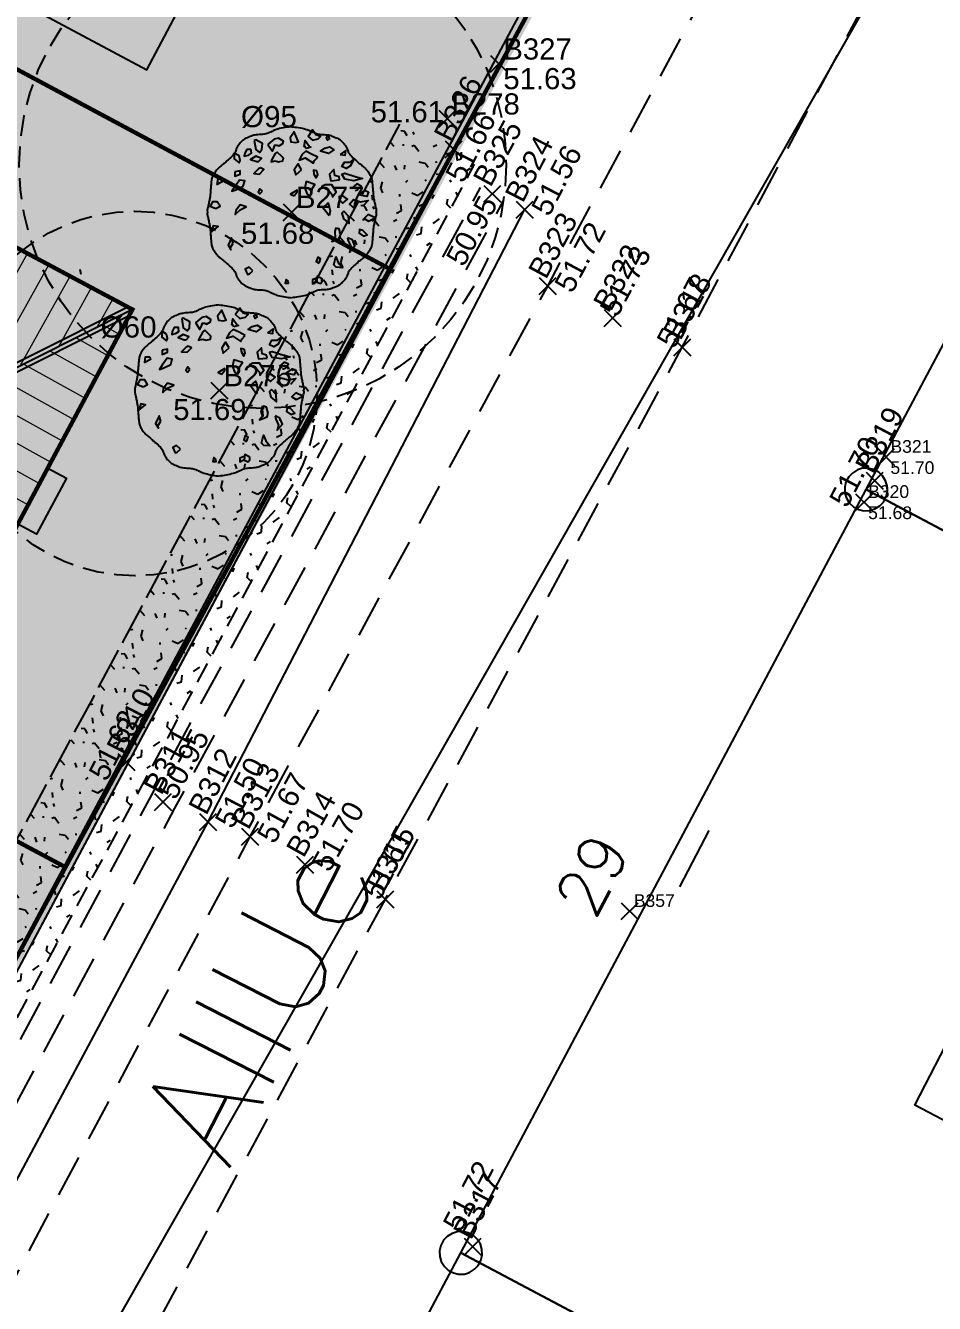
# Model space of a CAD drawing. Header units: metres. Extents: x 394605 to 1395358, y 4171135 to 6406139.
# Drawn here: x 1394505.26 to 1394526.72, y 4172421.84 to 4172452.02 of the extents above; entities that cross this region are included whole.
import ezdxf
from ezdxf.enums import TextEntityAlignment as Align

# ---------------------------------------------------------------- set-up
doc = ezdxf.new("R2010")
doc.units = ezdxf.units.M
doc.header["$LTSCALE"] = 2
doc.header["$PDMODE"] = 3
doc.header["$PDSIZE"] = 0.2
for name, pattern in [('AXES2', [1.125, 0.75, -0.125, 0.125, -0.125]), ('Bordfosse', [0.6, 0.5, -0.1]), ('CACHE', [0.375, 0.25, -0.125]), ('CACHEX2', [0.75, 0.5, -0.25]), ('DISCONTINUOUS', [0.75, 0.5, -0.25])]:
    doc.linetypes.add(name, pattern=pattern)
doc.layers.add('C-Hab', color=7, linetype='Continuous', true_color=0xfbfcc5)
doc.layers.add('H-bati', color=7, linetype='Continuous', true_color=0x857b3d)
doc.layers.add('C-Lot', color=7, linetype='Continuous', true_color=0xeaddbe, transparency=0.5)
for name, color, linetype in [('P-Assiette', 14, 'Continuous'), ('P-Lot', 250, 'Continuous'), ('T-CRASTE', 44, 'Continuous'), ('T-LIMITES', 1, 'Continuous'), ('T-POINTS LEVES 2024', 7, 'Continuous'), ('T-POINTS LEVES ALTITUDES', 150, 'Continuous'), ('T-POINTS LEVES MATRICULE', 5, 'Continuous'), ('T-POINTS LEVEVES PURGE', 7, 'Continuous'), ('T-SECTION AH', 3, 'Continuous'), ('T-VEGETATION', 108, 'Continuous'), ('T-VEGETATION-TEXTE', 1, 'Continuous'), ('T-VOIRIE', 7, 'Continuous')]:
    doc.layers.add(name, color=color, linetype=linetype)
doc.styles.add('Arial', font='arial.ttf')
doc.styles.add('Arial 1.0', font='arial.ttf', dxfattribs={"width": 0.99, "height": 0.2})
doc.styles.get("Standard").update_dxf_attribs({"font": 'txt.shx'})

# ---------------------------------------------------------------- blocks, each defined once
blk = doc.blocks.new('BORLIPRO')
blk.add_lwpolyline([(-0.07, 0.5), (-0.19, 0.47), (-0.31, 0.4), (-0.4, 0.31), (-0.47, 0.19), (-0.5, 0.07), (-0.5, -0.07), (-0.47, -0.19), (-0.4, -0.31), (-0.31, -0.4), (-0.19, -0.47), (-0.07, -0.5), (0.07, -0.5), (0.19, -0.47), (0.31, -0.4), (0.4, -0.31), (0.47, -0.19), (0.5, -0.07), (0.5, 0.07), (0.47, 0.19), (0.4, 0.31), (0.31, 0.4), (0.19, 0.47), (0.07, 0.5)], close=True)
blk = doc.blocks.new('MURNOMI')
blk.add_line((-0.75, 0.5), (0.75, 0.5))
blk = doc.blocks.new('TCPOINT')
at = {"color": 0}
blk.add_point((0, 0), dxfattribs=at)
at = {"layer": 'T-POINTS LEVES ALTITUDES', "style": 'Arial 1.0', "width": 0.99}
blk.add_attdef('ALT', text='', height=0.3, dxfattribs=at).set_placement((0.1, -0.1), align=Align.TOP_LEFT)
at = {"layer": 'T-POINTS LEVES MATRICULE', "style": 'Arial 1.0', "width": 0.99}
blk.add_attdef('MAT', (0.1, 0.1), '', height=0.3, dxfattribs=at)
blk = doc.blocks.new('v025')
blk.add_line((0, 0), (0, 0))
at = {"color": 0, "linetype": 'Continuous'}
blk.add_line((0.666, -0.338), (0.7, -0.408), dxfattribs=at)
at = {"color": 0, "linetype": 'Continuous', "flags": 128}
for points in [[(-0.002, 1.01), (-0.019, 1.009), (-0.038, 1.006), (-0.058, 1.003), (-0.08, 1), (-0.102, 0.996), (-0.124, 0.991), (-0.144, 0.987), (-0.163, 0.982), (-0.179, 0.978), (-0.19, 0.974), (-0.204, 0.968), (-0.218, 0.962), (-0.233, 0.955), (-0.248, 0.947), (-0.263, 0.94), (-0.278, 0.934), (-0.291, 0.928), (-0.303, 0.925), (-0.316, 0.922), (-0.331, 0.92), (-0.348, 0.919), (-0.366, 0.917), (-0.385, 0.916), (-0.403, 0.915), (-0.42, 0.914), (-0.435, 0.911), (-0.448, 0.909), (-0.461, 0.905), (-0.475, 0.9), (-0.491, 0.894), (-0.507, 0.887), (-0.523, 0.88), (-0.539, 0.873), (-0.554, 0.865), (-0.567, 0.857), (-0.578, 0.85), (-0.585, 0.844), (-0.593, 0.836), (-0.601, 0.827), (-0.61, 0.818), (-0.618, 0.807), (-0.626, 0.797), (-0.633, 0.787), (-0.64, 0.778), (-0.645, 0.77), (-0.648, 0.763), (-0.652, 0.756), (-0.655, 0.747), (-0.658, 0.737), (-0.662, 0.728), (-0.665, 0.718), (-0.669, 0.71), (-0.672, 0.702), (-0.676, 0.695), (-0.685, 0.684), (-0.696, 0.671), (-0.709, 0.658), (-0.723, 0.644), (-0.738, 0.63), (-0.752, 0.617), (-0.766, 0.605), (-0.779, 0.593), (-0.79, 0.583), (-0.797, 0.577), (-0.806, 0.57), (-0.816, 0.562), (-0.827, 0.554), (-0.837, 0.545), (-0.848, 0.537), (-0.857, 0.529), (-0.866, 0.521), (-0.873, 0.514), (-0.88, 0.506), (-0.888, 0.495), (-0.897, 0.484), (-0.906, 0.472), (-0.914, 0.459), (-0.923, 0.447), (-0.93, 0.434), (-0.936, 0.423), (-0.94, 0.413), (-0.943, 0.402), (-0.946, 0.389), (-0.948, 0.375), (-0.95, 0.36), (-0.952, 0.344), (-0.953, 0.329), (-0.954, 0.315), (-0.955, 0.302), (-0.956, 0.29), (-0.957, 0.279), (-0.958, 0.267), (-0.959, 0.253), (-0.96, 0.239), (-0.961, 0.224), (-0.962, 0.21), (-0.963, 0.196), (-0.965, 0.184), (-0.966, 0.173), (-0.968, 0.164), (-0.97, 0.153), (-0.972, 0.141), (-0.975, 0.129), (-0.978, 0.116), (-0.981, 0.104), (-0.983, 0.092), (-0.985, 0.081), (-0.987, 0.072), (-0.988, 0.065), (-0.99, 0.056), (-0.993, 0.047), (-0.995, 0.037), (-0.997, 0.027), (-0.998, 0.018), (-0.998, 0.01), (-0.996, 0.004), (-0.992, 0), (-0.996, -0.004), (-0.998, -0.01), (-0.998, -0.018), (-0.997, -0.027), (-0.995, -0.037), (-0.993, -0.046), (-0.99, -0.056), (-0.988, -0.064), (-0.987, -0.071), (-0.985, -0.08), (-0.983, -0.091), (-0.981, -0.103), (-0.978, -0.115), (-0.975, -0.128), (-0.972, -0.14), (-0.97, -0.152), (-0.968, -0.163), (-0.966, -0.172), (-0.965, -0.183), (-0.963, -0.196), (-0.962, -0.209), (-0.961, -0.224), (-0.96, -0.238), (-0.959, -0.253), (-0.958, -0.266), (-0.957, -0.279), (-0.956, -0.29), (-0.955, -0.301), (-0.954, -0.314), (-0.953, -0.329), (-0.952, -0.344), (-0.95, -0.359), (-0.948, -0.375), (-0.946, -0.389), (-0.943, -0.402), (-0.94, -0.412), (-0.936, -0.423), (-0.93, -0.434), (-0.923, -0.446), (-0.914, -0.459), (-0.906, -0.471), (-0.897, -0.484), (-0.888, -0.495), (-0.88, -0.505), (-0.873, -0.514), (-0.866, -0.521), (-0.857, -0.528), (-0.848, -0.537), (-0.837, -0.545), (-0.827, -0.553), (-0.816, -0.561), (-0.806, -0.569), (-0.797, -0.577), (-0.79, -0.583), (-0.779, -0.593), (-0.766, -0.604), (-0.752, -0.617), (-0.738, -0.63), (-0.723, -0.643), (-0.709, -0.657), (-0.696, -0.671), (-0.685, -0.683), (-0.676, -0.695), (-0.672, -0.701), (-0.669, -0.709), (-0.665, -0.718), (-0.662, -0.727), (-0.658, -0.737), (-0.655, -0.746), (-0.652, -0.755), (-0.648, -0.763), (-0.645, -0.77), (-0.64, -0.778), (-0.633, -0.787), (-0.626, -0.797), (-0.618, -0.807), (-0.61, -0.817), (-0.601, -0.827), (-0.593, -0.836), (-0.585, -0.843), (-0.578, -0.85), (-0.567, -0.857), (-0.554, -0.865), (-0.539, -0.872), (-0.523, -0.88), (-0.507, -0.887), (-0.491, -0.894), (-0.475, -0.9), (-0.461, -0.904), (-0.448, -0.908), (-0.435, -0.911), (-0.42, -0.913), (-0.403, -0.915), (-0.385, -0.916), (-0.366, -0.917), (-0.348, -0.918), (-0.331, -0.92), (-0.316, -0.922), (-0.303, -0.924), (-0.291, -0.928), (-0.278, -0.933), (-0.263, -0.94), (-0.248, -0.947), (-0.233, -0.954), (-0.218, -0.961), (-0.204, -0.968), (-0.19, -0.973), (-0.179, -0.978), (-0.163, -0.982), (-0.144, -0.986), (-0.124, -0.991), (-0.102, -0.995), (-0.08, -0.999), (-0.058, -1.003), (-0.038, -1.006), (-0.019, -1.008), (-0.002, -1.01)], [(0.002, 1.01), (0.018, 1.009), (0.037, 1.006), (0.058, 1.003), (0.08, 1), (0.102, 0.996), (0.123, 0.991), (0.144, 0.987), (0.162, 0.982), (0.178, 0.978), (0.19, 0.974), (0.203, 0.968), (0.217, 0.962), (0.233, 0.955), (0.248, 0.947), (0.263, 0.94), (0.277, 0.934), (0.291, 0.928), (0.302, 0.925), (0.316, 0.922), (0.331, 0.92), (0.348, 0.919), (0.366, 0.917), (0.384, 0.916), (0.402, 0.915), (0.419, 0.914), (0.434, 0.911), (0.407, 0.877), (0.424, 0.851), (0.446, 0.867), (0.435, 0.912), (0.448, 0.909), (0.46, 0.905), (0.474, 0.9), (0.49, 0.894), (0.506, 0.887), (0.523, 0.88), (0.539, 0.873), (0.553, 0.865), (0.566, 0.857), (0.577, 0.85), (0.584, 0.844), (0.592, 0.836), (0.601, 0.827), (0.609, 0.818), (0.618, 0.807), (0.626, 0.797), (0.633, 0.787), (0.639, 0.778), (0.644, 0.77), (0.648, 0.763), (0.651, 0.756), (0.655, 0.747), (0.658, 0.737), (0.661, 0.728), (0.665, 0.718), (0.668, 0.71), (0.672, 0.702), (0.676, 0.695), (0.684, 0.684), (0.696, 0.671), (0.708, 0.658), (0.723, 0.644), (0.737, 0.63), (0.752, 0.617), (0.766, 0.605), (0.779, 0.593), (0.79, 0.583), (0.797, 0.577), (0.806, 0.57), (0.816, 0.562), (0.826, 0.554), (0.837, 0.545), (0.847, 0.537), (0.857, 0.529), (0.865, 0.521), (0.872, 0.514), (0.88, 0.506), (0.888, 0.495), (0.897, 0.484), (0.905, 0.472), (0.914, 0.459), (0.922, 0.447), (0.929, 0.434), (0.935, 0.423), (0.94, 0.413), (0.943, 0.402), (0.946, 0.389), (0.948, 0.375), (0.95, 0.36), (0.951, 0.344), (0.952, 0.329), (0.953, 0.315), (0.954, 0.302), (0.955, 0.29), (0.956, 0.279), (0.957, 0.267), (0.958, 0.253), (0.96, 0.239), (0.961, 0.224), (0.962, 0.21), (0.963, 0.196), (0.964, 0.184), (0.966, 0.173), (0.967, 0.164), (0.969, 0.153), (0.972, 0.141), (0.975, 0.129), (0.978, 0.116), (0.98, 0.104), (0.983, 0.092), (0.985, 0.081), (0.986, 0.072), (0.988, 0.065), (0.99, 0.056), (0.992, 0.047), (0.995, 0.037), (0.997, 0.027), (0.998, 0.018), (0.998, 0.01), (0.996, 0.004), (0.992, 0), (0.996, -0.004), (0.998, -0.01), (0.998, -0.018), (0.997, -0.027), (0.995, -0.037), (0.992, -0.046), (0.99, -0.056), (0.988, -0.064), (0.986, -0.071), (0.985, -0.08), (0.983, -0.091), (0.98, -0.103), (0.978, -0.115), (0.975, -0.128), (0.972, -0.14), (0.969, -0.152), (0.967, -0.163), (0.966, -0.172), (0.964, -0.183), (0.963, -0.196), (0.962, -0.209), (0.961, -0.224), (0.96, -0.238), (0.958, -0.253), (0.957, -0.266), (0.956, -0.279), (0.955, -0.29), (0.954, -0.301), (0.953, -0.314), (0.952, -0.329), (0.951, -0.344), (0.95, -0.359), (0.948, -0.375), (0.946, -0.389), (0.943, -0.402), (0.94, -0.412), (0.935, -0.423), (0.929, -0.434), (0.922, -0.446), (0.914, -0.459), (0.905, -0.471), (0.897, -0.484), (0.888, -0.495), (0.88, -0.505), (0.872, -0.514), (0.865, -0.521), (0.857, -0.528), (0.847, -0.537), (0.837, -0.545), (0.826, -0.553), (0.816, -0.561), (0.806, -0.569), (0.797, -0.577), (0.79, -0.583), (0.779, -0.593), (0.766, -0.604), (0.752, -0.617), (0.737, -0.63), (0.723, -0.643), (0.708, -0.657), (0.696, -0.671), (0.684, -0.683), (0.676, -0.695), (0.672, -0.701), (0.668, -0.709), (0.665, -0.718), (0.661, -0.727), (0.658, -0.737), (0.655, -0.746), (0.651, -0.755), (0.648, -0.763), (0.644, -0.77), (0.639, -0.778), (0.633, -0.787), (0.626, -0.797), (0.618, -0.807), (0.609, -0.817), (0.601, -0.827), (0.592, -0.836), (0.584, -0.843), (0.577, -0.85), (0.566, -0.857), (0.553, -0.865), (0.539, -0.872), (0.523, -0.88), (0.506, -0.887), (0.49, -0.894), (0.474, -0.9), (0.46, -0.904), (0.448, -0.908), (0.434, -0.911), (0.419, -0.913), (0.402, -0.915), (0.384, -0.916), (0.366, -0.917), (0.348, -0.918), (0.331, -0.92), (0.316, -0.922), (0.302, -0.924), (0.291, -0.928), (0.277, -0.933), (0.263, -0.94), (0.248, -0.947), (0.233, -0.954), (0.217, -0.961), (0.203, -0.968), (0.19, -0.973), (0.178, -0.978), (0.162, -0.982), (0.144, -0.986), (0.123, -0.991), (0.102, -0.995), (0.08, -0.999), (0.058, -1.003), (0.037, -1.006), (0.018, -1.008), (0.002, -1.01)], [(0.75, 0.257), (0.778, 0.264), (0.818, 0.309), (0.767, 0.336), (0.705, 0.282)], [(0.75, 0.035), (0.683, 0.097), (0.728, 0.149), (0.812, 0.124), (0.902, 0.14), (0.84, 0.07)], [(0.3, -0.776), (0.244, -0.8), (0.244, -0.844), (0.295, -0.814)]]:
    blk.add_lwpolyline(points, dxfattribs=at)
for points in [[(0.047, 0.824), (0.081, 0.832), (0.036, 0.929), (0.03, 0.948), (-0.02, 0.877), (-0.009, 0.832)], [(0.311, 0.867), (0.34, 0.896), (0.283, 0.912), (0.244, 0.974), (0.193, 0.896), (0.244, 0.851)], [(-0.442, 0.848), (-0.425, 0.74), (-0.38, 0.706), (-0.352, 0.74), (-0.347, 0.811), (-0.425, 0.855)], [(-0.155, 0.873), (-0.206, 0.863), (-0.279, 0.803), (-0.279, 0.793), (-0.229, 0.721), (-0.212, 0.758), (-0.2, 0.793), (-0.172, 0.793), (-0.15, 0.785), (-0.105, 0.811), (-0.099, 0.838)], [(0.171, 0.751), (0.16, 0.777), (0.148, 0.777), (0.16, 0.848), (0.21, 0.777), (0.227, 0.768)], [(0.39, 0.755), (0.446, 0.772), (0.497, 0.738), (0.435, 0.693), (0.34, 0.72)], [(-0.622, 0.664), (-0.679, 0.699), (-0.679, 0.63), (-0.622, 0.585), (-0.611, 0.612)], [(-0.51, 0.675), (-0.476, 0.697), (-0.482, 0.742), (-0.532, 0.742), (-0.555, 0.697), (-0.56, 0.661)], [(-0.414, 0.597), (-0.392, 0.597), (-0.358, 0.634), (-0.425, 0.661), (-0.487, 0.624)], [(-0.195, 0.606), (-0.155, 0.596), (-0.105, 0.606), (-0.099, 0.64), (-0.116, 0.658), (-0.172, 0.711), (-0.195, 0.693), (-0.234, 0.623), (-0.245, 0.596)], [(0.306, 0.651), (0.233, 0.687), (0.165, 0.721), (0.12, 0.679), (0.086, 0.616), (0.16, 0.642), (0.255, 0.579), (0.266, 0.607)], [(0.57, 0.682), (0.632, 0.672), (0.638, 0.727)], [(0.688, 0.593), (0.733, 0.63), (0.694, 0.548), (0.643, 0.515), (0.593, 0.54), (0.621, 0.593)], [(-0.673, 0.478), (-0.673, 0.425), (-0.611, 0.451), (-0.611, 0.488)], [(-0.369, 0.524), (-0.392, 0.512), (-0.448, 0.458), (-0.38, 0.451), (-0.33, 0.503)], [(0.115, 0.502), (0.075, 0.572), (0.03, 0.502), (0.047, 0.44)], [(0.295, 0.488), (0.255, 0.496), (0.261, 0.451), (0.289, 0.406), (0.306, 0.443)], [(0.565, 0.381), (0.559, 0.416), (0.508, 0.433), (0.497, 0.505), (0.446, 0.451), (0.463, 0.372)], [(0.593, 0.451), (0.626, 0.46), (0.761, 0.416), (0.835, 0.398), (0.733, 0.372), (0.626, 0.391)], [(-0.819, 0.396), (-0.814, 0.367), (-0.881, 0.329), (-0.87, 0.396)], [(-0.572, 0.308), (-0.555, 0.371), (-0.617, 0.38), (-0.673, 0.299), (-0.707, 0.247), (-0.662, 0.264)], [(0.216, 0.187), (0.244, 0.284), (0.272, 0.329), (0.171, 0.363), (0.154, 0.284), (0.182, 0.214)], [(0.475, 0.215), (0.48, 0.18), (0.525, 0.24), (0.475, 0.322), (0.396, 0.322), (0.356, 0.304), (0.435, 0.259)], [(-0.347, 0.249), (-0.375, 0.278), (-0.397, 0.24), (-0.375, 0.218)], [(0.03, 0.194), (0.064, 0.239), (0.064, 0.26), (-0.015, 0.212)], [(0.581, 0.124), (0.604, 0.107), (0.66, 0.156), (0.604, 0.194), (0.559, 0.185), (0.559, 0.159)], [(0.908, 0.239), (0.885, 0.185), (0.79, 0.205), (0.863, 0.257)], [(-0.898, 0.043), (-0.847, 0.07), (-0.881, 0.124), (-0.937, 0.124), (-0.965, 0.07)], [(-0.662, 0.02), (-0.667, -0.025), (-0.611, 0.027), (-0.538, 0.063), (-0.611, 0.086)], [(0.441, -0.044), (0.401, 0.01), (0.368, 0.053), (0.43, 0.112), (0.452, 0.018)], [(0.615, 0.011), (0.593, -0.013), (0.61, -0.078), (0.677, -0.134), (0.671, -0.047)], [(0.902, -0.027), (0.857, -0.075), (0.908, -0.106), (0.986, -0.068)], [(-0.949, -0.231), (-0.87, -0.169), (-0.926, -0.159)], [(-0.69, -0.364), (-0.712, -0.301), (-0.752, -0.391), (-0.718, -0.443), (-0.724, -0.416)], [(0.576, -0.266), (0.559, -0.196), (0.52, -0.187), (0.508, -0.222), (0.514, -0.301), (0.475, -0.346), (0.565, -0.311)], [(0.66, -0.301), (0.666, -0.338), (0.7, -0.408), (0.683, -0.47), (0.745, -0.398), (0.716, -0.328)], [(0.84, -0.214), (0.801, -0.204), (0.795, -0.249), (0.846, -0.284), (0.891, -0.266)], [(0.323, -0.601), (0.34, -0.55), (0.306, -0.532), (0.289, -0.582)], [(0.548, -0.595), (0.598, -0.655), (0.525, -0.648), (0.497, -0.622), (0.52, -0.526)], [(-0.459, -0.692), (-0.504, -0.648), (-0.549, -0.674), (-0.521, -0.737), (-0.499, -0.727)], [(0.362, -0.789), (0.3, -0.754), (0.295, -0.824), (0.34, -0.843), (0.362, -0.816)], [(-0.043, -0.809), (-0.065, -0.793), (-0.077, -0.837), (-0.037, -0.837)]]:
    blk.add_lwpolyline(points, close=True, dxfattribs=at)
blk = doc.blocks.new('GeoHaie1')
for p, q in [((-0.406, 0.898), (-0.323, 0.938)), ((-0.147, 0.998), (-0.127, 0.932)), ((-0.127, 0.932), (-0.067, 0.913)), ((0.021, 1.001), (0.05, 0.964)), ((0.335, 0.955), (0.378, 0.978)), ((0.124, 0.856), (0.144, 0.833)), ((0.383, 0.79), (0.423, 0.83)), ((0.423, 0.83), (0.495, 0.799)), ((-0.494, 0.713), (-0.446, 0.668)), ((-0.3, 0.65), (-0.25, 0.7)), ((-0.198, 0.582), (-0.13, 0.619)), ((-0.15, 0.75), (-0.1, 0.75)), ((0.138, 0.676), (0.121, 0.659)), ((0.392, 0.648), (0.415, 0.673)), ((-0.503, 0.46), (-0.446, 0.499)), ((-0.446, 0.499), (-0.389, 0.457)), ((-0.206, 0.505), (-0.198, 0.582)), ((-0.004, 0.591), (0.004, 0.574)), ((0.15, 0.536), (0.175, 0.482)), ((0.175, 0.482), (0.153, 0.411)), ((0.252, 0.596), (0.241, 0.579)), ((0.398, 0.471), (0.435, 0.497)), ((-0.309, 0.403), (-0.286, 0.391)), ((-0.127, 0.383), (-0.095, 0.394)), ((0.304, 0.266), (0.267, 0.346)), ((-0.366, 0.206), (-0.329, 0.158)), ((-0.329, 0.158), (-0.252, 0.14)), ((-0.053, 0.223), (-0.013, 0.177)), ((-0.001, 0.297), (0.044, 0.28)), ((0.244, 0.14), (0.252, 0.158)), ((0.281, 0.246), (0.304, 0.266)), ((0.415, 0.206), (0.44, 0.18)), ((-0.5, 0.14), (-0.449, 0.106)), ((-0.321, 0.009), (-0.301, 0.029)), ((-0.095, 0.081), (-0.064, -0.002)), ((0.201, 0.004), (0.181, 0.061)), ((0.361, 0.14), (0.392, 0.092)), ((0.395, 0.092), (0.378, 0.046))]:
    blk.add_line(p, q)
blk = doc.blocks.new('Maison')
at = {"layer": 'C-Hab', "lineweight": 9, "true_color": 0x939598}
h = blk.add_hatch(dxfattribs=at)
h.set_pattern_fill('ANSI31', color=252, scale=0.18, angle=235)
h.paths.add_polyline_path([(0, 0), (3.754, -3.601), (10.626, -2.268), (12.762, 2.476)])
h = blk.add_hatch(dxfattribs=at)
h.set_pattern_fill('ANSI31', color=252, scale=0.18, angle=145)
h.paths.add_polyline_path([(14.381, -5.869), (12.762, 2.476), (10.626, -2.268)])
at = {"layer": 'C-Hab', "true_color": 0xebe4e0}
h = blk.add_hatch(color=254, dxfattribs=at)
h.dxf.hatch_style = 1
h.paths.add_polyline_path([(0, 0), (-2.945, -0.571), (-1.326, -8.916), (-1.041, -10.388), (14.666, -7.341), (14.381, -5.869), (1.619, -8.344)])
at = {"layer": 'C-Hab', "lineweight": 9, "true_color": 0x939598}
h = blk.add_hatch(color=252, dxfattribs=at)
h.dxf.hatch_style = 1
h.paths.add_polyline_path([(14.062, -1.601), (13.571, -1.696), (13.857, -3.169), (14.348, -3.074)])
at = {"layer": 'C-Hab', "color": 251, "true_color": 0x636466, "const_width": 0.1, "flags": 128}
blk.add_lwpolyline([(12.762, 2.476), (14.381, -5.869), (1.619, -8.344), (0, 0)], close=True, dxfattribs=at)
at = {"layer": 'C-Hab', "color": 251, "true_color": 0x636466, "flags": 128}
for points in [[(12.642, 2.452), (10.556, -2.18), (3.786, -3.493), (0.12, 0.023)], [(12.762, 2.476), (10.626, -2.268), (14.381, -5.869)], [(12.795, 2.306), (10.747, -2.244), (14.348, -5.698)], [(0, 0), (-2.945, -0.571), (-1.326, -8.916), (-1.041, -10.388), (14.666, -7.341), (14.381, -5.869)], [(13.571, -1.696), (14.062, -1.601), (14.348, -3.074), (13.857, -3.169)]]:
    blk.add_lwpolyline(points, dxfattribs=at)

msp = doc.modelspace()

# ---------------------------------------------------------------- hatches: boundary and pattern name
at = {"layer": 'C-Lot', "transparency": 33554585}
h = msp.add_hatch(color=256, dxfattribs=at)
h.dxf.hatch_style = 1
h.paths.add_polyline_path([(1394255.044, 4172384.856), (1394269.54, 4172387.53), (1394274.704, 4172388.525), (1394279.742, 4172361.695), (1394260.073, 4172358.067)])
h.paths.add_polyline_path([(1394274.705, 4172388.525), (1394294.366, 4172392.19), (1394299.41, 4172365.324), (1394279.742, 4172361.695)])
edge = h.paths.add_edge_path()
edge.add_line((1394156.544, 4172405.093), (1394176.338, 4172408.741))
edge.add_line((1394176.338, 4172408.741), (1394181.392, 4172381.304))
edge.add_line((1394181.392, 4172381.304), (1394167.217, 4172378.662))
edge.add_arc((1394165.167, 4172387.993), 9.554, 246.0765, 282.3908, ccw=False)
edge.add_line((1394161.292, 4172379.26), (1394156.544, 4172405.093))
h.paths.add_polyline_path([(1394176.338, 4172408.741), (1394196.061, 4172412.375), (1394201.107, 4172384.979), (1394181.392, 4172381.304)])
h.paths.add_polyline_path([(1394196.061, 4172412.375), (1394215.819, 4172416.016), (1394220.857, 4172388.66), (1394201.107, 4172384.979)])
h.paths.add_polyline_path([(1394176.355, 4172370.193), (1394196.017, 4172373.858), (1394201.065, 4172347.202), (1394181.4, 4172343.556)])
h.paths.add_polyline_path([(1394176.432, 4172370.207), (1394181.4, 4172343.556), (1394161.727, 4172339.954), (1394156.694, 4172366.528)])
h.paths.add_polyline_path([(1394156.694, 4172366.528), (1394161.727, 4172339.953), (1394128.38, 4172333.777), (1394138.943, 4172363.219)])
h.paths.add_polyline_path([(1394146.149, 4172383.415), (1394148.609, 4172370.107), (1394134.204, 4172367.424), (1394135.121, 4172362.507), (1394109.987, 4172357.822), (1394114.354, 4172377.436)])
h.paths.add_polyline_path([(1394138.943, 4172363.219), (1394128.38, 4172333.777), (1394105.402, 4172337.266), (1394109.987, 4172357.822)])
edge = h.paths.add_edge_path()
edge.add_arc((1394136.311, 4172392.711), 8, 10.4358, 72.3929, ccw=False)
edge.add_line((1394144.179, 4172394.16), (1394146.149, 4172383.415))
edge.add_line((1394146.149, 4172383.415), (1394114.354, 4172377.436))
edge.add_line((1394114.354, 4172377.436), (1394119.773, 4172401.776))
edge.add_arc((1394123.678, 4172400.906), 4, 72.135, 167.4483, ccw=False)
edge.add_line((1394124.905, 4172404.713), (1394138.731, 4172400.337))
h.paths.add_polyline_path([(1394298.401, 4172508.435), (1394272.944, 4172492.772), (1394267.575, 4172519.96), (1394271.556, 4172521.275), (1394274.662, 4172522.89), (1394285.43, 4172529.515)])
edge = h.paths.add_edge_path()
edge.add_line((1394464.955, 4172580.305), (1394476.337, 4172562.631))
edge.add_line((1394476.337, 4172562.631), (1394455.541, 4172548.871))
edge.add_line((1394455.541, 4172548.871), (1394437.652, 4172576.759))
edge.add_line((1394437.652, 4172576.759), (1394444.301, 4172574.836))
edge.add_arc((1394449.312, 4172595.294), 21.063, 256.2391, 301.8306)
edge.add_line((1394460.421, 4172577.399), (1394464.955, 4172580.305))
edge = h.paths.add_edge_path()
edge.add_line((1394429.407, 4172579.143), (1394437.646, 4172576.761))
edge.add_line((1394437.646, 4172576.761), (1394455.567, 4172548.83))
edge.add_line((1394455.567, 4172548.83), (1394447.538, 4172543.496))
edge.add_line((1394447.538, 4172543.496), (1394420.337, 4172552.733))
edge.add_line((1394420.337, 4172552.733), (1394426.974, 4172575.683))
edge.add_arc((1394433.218, 4172573.877), 6.5, 125.8913, 163.8711, ccw=False)
edge = h.paths.add_edge_path()
edge.add_line((1394420.337, 4172552.733), (1394447.538, 4172543.496))
edge.add_line((1394447.538, 4172543.496), (1394450.643, 4172538.823))
edge.add_line((1394450.643, 4172538.823), (1394426.83, 4172523.001))
edge.add_line((1394426.83, 4172523.001), (1394418.754, 4172534.434))
edge.add_arc((1394426.518, 4172539.909), 9.5, 163.8711, 215.1921, ccw=False)
edge.add_line((1394417.392, 4172542.548), (1394420.337, 4172552.733))
h.paths.add_polyline_path([(1394426.83, 4172523.001), (1394450.643, 4172538.823), (1394459.641, 4172525.28), (1394440.359, 4172503.799)])
h.paths.add_polyline_path([(1394215.819, 4172416.016), (1394235.59, 4172419.662), (1394240.621, 4172392.346), (1394220.857, 4172388.66)])
h.paths.add_polyline_path([(1394235.59, 4172419.662), (1394255.395, 4172423.32), (1394260.42, 4172396.037), (1394240.621, 4172392.346)])
edge = h.paths.add_edge_path()
edge.add_line((1394271.651, 4172398.128), (1394260.42, 4172396.037))
edge.add_line((1394260.42, 4172396.037), (1394255.395, 4172423.32))
edge.add_line((1394255.395, 4172423.32), (1394266.568, 4172425.383))
edge.add_line((1394266.568, 4172425.383), (1394275.702, 4172427.181))
edge.add_line((1394275.702, 4172427.181), (1394279.142, 4172409.759))
edge.add_arc((1394269.901, 4172407.483), 9.517, -79.4, 13.8345, ccw=False)
h.paths.add_polyline_path([(1394482.557, 4172501.262), (1394474.804, 4172512.231), (1394495.35, 4172535.12), (1394506.999, 4172518.595)])
h.paths.add_polyline_path([(1394492.283, 4172487.532), (1394482.557, 4172501.262), (1394506.999, 4172518.595), (1394516.732, 4172504.87)])
h.paths.add_polyline_path([(1394526.458, 4172491.155), (1394502.003, 4172473.812), (1394492.283, 4172487.532), (1394516.732, 4172504.87)])
h.paths.add_polyline_path([(1394521.11, 4172459.736), (1394507.996, 4172465.327), (1394501.995, 4172473.807), (1394526.458, 4172491.155), (1394532.999, 4172481.931)])
h.paths.add_polyline_path([(1394489.161, 4172459.492), (1394499.088, 4172477.915), (1394507.996, 4172465.327), (1394521.11, 4172459.736), (1394513.858, 4172446.27)])
h.paths.add_polyline_path([(1394489.161, 4172459.492), (1394513.858, 4172446.27), (1394506.215, 4172432.133), (1394481.538, 4172445.345)])
h.paths.add_polyline_path([(1394476.276, 4172435.579), (1394481.538, 4172445.345), (1394506.215, 4172432.133), (1394502.24, 4172424.82), (1394496.31, 4172413.486)])
h.paths.add_polyline_path([(1394457.95, 4172455.765), (1394460.846, 4172458.404), (1394470.162, 4172468.497), (1394486.092, 4172453.796), (1394476.276, 4172435.579)])
h.paths.add_polyline_path([(1394470.162, 4172468.497), (1394482.617, 4172481.991), (1394489.381, 4172482.977), (1394491.092, 4172480.558), (1394495.171, 4172483.45), (1394499.088, 4172477.915), (1394486.092, 4172453.796)])
h.paths.add_polyline_path([(1394469.008, 4172479.78), (1394456.247, 4172491.558), (1394474.804, 4172512.231), (1394479.656, 4172505.334), (1394475.597, 4172502.456), (1394480.808, 4172495.091), (1394479.76, 4172491.428)])
edge = h.paths.add_edge_path()
edge.add_line((1394445.587, 4172485.094), (1394452.906, 4172487.836))
edge.add_line((1394452.906, 4172487.836), (1394456.247, 4172491.558))
edge.add_line((1394456.247, 4172491.558), (1394469.008, 4172479.78))
edge.add_line((1394469.008, 4172479.78), (1394454.85, 4172464.44))
edge.add_line((1394454.85, 4172464.44), (1394452.225, 4172462.049))
edge.add_line((1394452.225, 4172462.049), (1394448.133, 4172466.542))
edge.add_arc((1394455.155, 4172472.939), 9.5, 180.3209, 222.3335, ccw=False)
edge.add_line((1394445.655, 4172472.886), (1394445.587, 4172485.094))
h.paths.add_polyline_path([(1394420.15, 4172437.708), (1394446.33, 4172453.671), (1394453.343, 4172446.106), (1394437.662, 4172428.198), (1394427.977, 4172424.873)])
h.paths.add_polyline_path([(1394435.434, 4172465.631), (1394446.359, 4172453.64), (1394420.172, 4172437.672), (1394411.881, 4172451.27)])
h.paths.add_polyline_path([(1394424.797, 4172477.305), (1394435.434, 4172465.631), (1394411.881, 4172451.27), (1394401.36, 4172468.524)])
edge = h.paths.add_edge_path()
edge.add_arc((1394362.277, 4172591.721), 32.812, 295.6401, 305.3504)
edge.add_line((1394381.262, 4172564.958), (1394398.498, 4172576.504))
edge.add_line((1394398.498, 4172576.504), (1394396.949, 4172544.456))
edge.add_line((1394396.949, 4172544.456), (1394376.941, 4172545.423))
edge.add_line((1394376.941, 4172545.423), (1394379.886, 4172551.987))
edge.add_line((1394379.886, 4172551.987), (1394376.476, 4172562.139))
h.paths.add_polyline_path([(1394398.498, 4172576.504), (1394401.405, 4172578.452), (1394416.848, 4172576.665), (1394407.388, 4172543.952), (1394396.949, 4172544.457)])
h.paths.add_polyline_path([(1394405.183, 4172536.327), (1394377.528, 4172523.405), (1394372.381, 4172535.259), (1394376.938, 4172545.416), (1394407.39, 4172543.953)])
h.paths.add_polyline_path([(1394405.183, 4172536.327), (1394412.856, 4172525.447), (1394384.232, 4172507.968), (1394377.528, 4172523.405)])
h.paths.add_polyline_path([(1394420.793, 4172514.191), (1394389.768, 4172495.218), (1394384.232, 4172507.968), (1394412.856, 4172525.447)])
h.paths.add_polyline_path([(1394420.793, 4172514.191), (1394430.292, 4172500.721), (1394393.383, 4172486.894), (1394389.76, 4172495.238)])
at = {"layer": 'T-VEGETATION'}
h = msp.add_hatch(dxfattribs=at)
h.set_pattern_fill('AR-CONC', color=84, scale=0.025)
h.set_pattern_definition([(50, (40.1287, -194.0514), (4.554616725, -0.3984771385), [0.47625, -5.23875]), (355, (40.1287, -194.0514), (-0.8810706494, 4.776416072), [0.381, -4.191]), (100.451, (40.5083, -194.0846), (3.6735625416, 4.3779171955), [0.40475, -4.45225]), (46.1842, (40.1287, -192.7814), (6.776976022, -1.051058198), [0.714375, -7.858125]), (96.6356, (40.6935, -192.869), (5.935105862, 6.185638897), [0.607125, -6.678375]), (351.184, (40.129, -192.7814), (5.935115145, 6.185627947), [0.5715, -6.2865]), (21, (40.7637, -193.099), (3.790371996, -2.556637963), [0.47625, -5.23875]), (326, (40.7637, -193.099), (1.5450507087, 4.604699153), [0.381, -4.191]), (71.4514, (41.0796, -193.312), (5.3354122693, 2.048071443), [0.40475, -4.45225]), (37.5, (40.1287, -194.0514), (0.07721508126, 2.1138759718), [0, -4.1402, 0, -4.2545, 0, -4.206875]), (7.5, (40.1287, -194.0514), (1.6704915628, 2.5045143705), [0, -2.4257, 0, -4.04495, 0, -1.603375]), (327.5, (38.7127, -194.0514), (3.3897648792, -0.1432185998), [0, -1.5875, 0, -4.953, 0, -6.57225]), (317.5, (38.0777, -194.0514), (3.7032295347, 0.6356622758), [0, -2.06375, 0, -3.2893, 0, -4.66725])])
h.paths.add_polyline_path([(1394461.352, 4172457.803), (1394455.354, 4172466.456), (1394447.003, 4172458.01), (1394456.196, 4172449.014), (1394461.231, 4172450.33), (1394465.375, 4172444.901), (1394466.052, 4172438.951), (1394472.2, 4172434.511), (1394483.635, 4172434.609), (1394491.525, 4172439.635), (1394494.874, 4172437.931), (1394497.944, 4172429.776), (1394492.89, 4172422.722), (1394489.228, 4172417.825), (1394492.103, 4172408.595), (1394501.585, 4172426.347), (1394505.82, 4172434.215), (1394499.978, 4172437.523), (1394498.958, 4172441.851), (1394507.563, 4172446.695), (1394499.274, 4172447.882), (1394493.737, 4172447.082), (1394486.518, 4172449.025), (1394476.536, 4172453.416), (1394471.972, 4172450.433)])

# ---------------------------------------------------------------- linework, layer by layer
at = {"layer": 'P-Assiette', "color": 5, "linetype": 'AXES2', "const_width": 0.1, "flags": 128}
msp.add_lwpolyline([(1394250.654, 4172559.258), (1394238.637, 4172577.792), (1394128.405, 4172507.672), (1394147.65, 4172476.793), (1394117.165, 4172457.574), (1394114.068, 4172455.797), (1394097.658, 4172445.551), (1394093.453, 4172442.98), (1394081.175, 4172435.544), (1394062.517, 4172466.292), (1393968.963, 4172405.09), (1393996.164, 4172363.787, 0.245115), (1394041.343, 4172339.839), (1394055.952, 4172341.734), (1394080.92, 4172357.241), (1394099.105, 4172392.611), (1394105.606, 4172404.63), (1394119.773, 4172401.776), (1394107.167, 4172345.152), (1394103.626, 4172329.247), (1394312.242, 4172367.689), (1394314.315, 4172368.062), (1394442.293, 4172391.234), (1394437.662, 4172428.198), (1394453.343, 4172446.106), (1394491.37, 4172404.047), (1394502.24, 4172424.82), (1394517.362, 4172452.739), (1394532.999, 4172481.931), (1394503.977, 4172522.856), (1394480.128, 4172556.744), (1394522.731, 4172583.691), (1394527.85, 4172586.6), (1394576.299, 4172613.245), (1394514.555, 4172706.562), (1394498.29, 4172702.817), (1394473.698, 4172686.986), (1394470.221, 4172684.765), (1394454.085, 4172674.459), (1394450.418, 4172672.06), (1394436.655, 4172694.371), (1394419.88, 4172688.59), (1394411.32, 4172686.32), (1394406.84, 4172688.802), (1394405.474, 4172690.994), (1394390.442, 4172681.436), (1394376.878, 4172702.497), (1394377.092, 4172702.634), (1394376.659, 4172703.314), (1394377.025, 4172704.032), (1394376.89, 4172704.1), (1394384.921, 4172720.034), (1394382.541, 4172721.2, -0.07602), (1394380.919, 4172716.684), (1394378.024, 4172710.916), (1394377.679, 4172711.089, 0.356804), (1394375.356, 4172710.047), (1394374.864, 4172709.078, -0.132894), (1394372.195, 4172706.093), (1394367.47, 4172703.075), (1394370.404, 4172698.363), (1394373.557, 4172700.376), (1394386.599, 4172679.56), (1394379.293, 4172675.117), (1394382.368, 4172670.278), (1394379.08, 4172666.89), (1394371.098, 4172655.396), (1394387.253, 4172629.636), (1394407.668, 4172597.092), (1394370.46, 4172572.154), (1394344.014, 4172618.613), (1394319.658, 4172603.142), (1394312.898, 4172598.837), (1394282.158, 4172579.428), (1394265.736, 4172568.999), (1394261.503, 4172566.294), (1394250.66, 4172559.25)], format="xyb", dxfattribs=at)
at = {"layer": 'P-Assiette', "linetype": 'AXES2', "flags": 128}
msp.add_lwpolyline([(1394250.654, 4172559.258, 0.25, 0.25, 0), (1394238.637, 4172577.792, 0.25, 0.25, 0), (1394128.405, 4172507.672, 0.25, 0.25, 0), (1394147.65, 4172476.793, 0.25, 0.25, 0), (1394117.165, 4172457.574, 0.25, 0.25, 0), (1394114.068, 4172455.797, 0.25, 0.25, 0), (1394097.658, 4172445.551, 0.25, 0.25, 0), (1394093.453, 4172442.98, 0.25, 0.25, 0), (1394081.175, 4172435.544, 0.25, 0.25, 0), (1394062.517, 4172466.292, 0.25, 0.25, 0), (1393968.963, 4172405.09, 0.25, 0.25, 0), (1393996.164, 4172363.787, 0.25, 0.25, 0.245115), (1394041.343, 4172339.839, 0.25, 0.25, 0), (1394055.952, 4172341.734, 0.25, 0.25, 0), (1394080.92, 4172357.241, 0.25, 0.25, 0), (1394099.105, 4172392.611, 0.25, 0.25, 0), (1394105.606, 4172404.63, 0.25, 0.25, 0), (1394119.773, 4172401.776, 0.25, 0.25, 0), (1394107.167, 4172345.152, 0.25, 0.25, 0), (1394103.626, 4172329.247, 0.25, 0.25, 0), (1394312.242, 4172367.689, 0.25, 0.25, 0), (1394314.315, 4172368.062, 0.25, 0.25, 0), (1394442.293, 4172391.234, 0.25, 0.25, 0), (1394437.662, 4172428.198, 0.25, 0.25, 0), (1394453.343, 4172446.106, 0.25, 0.25, 0), (1394491.37, 4172404.047, 0.25, 0.25, 0), (1394502.24, 4172424.82, 0.25, 0.25, 0), (1394517.362, 4172452.739, 0.25, 0.25, 0), (1394532.999, 4172481.931, 0.25, 0.25, 0), (1394503.977, 4172522.856, 0.25, 0.25, 0), (1394480.128, 4172556.744, 0.25, 0.25, 0), (1394522.731, 4172583.691, 0.25, 0.25, 0), (1394527.85, 4172586.6, 0.25, 0.25, 0), (1394576.299, 4172613.245, 0.25, 0.25, 0), (1394514.555, 4172706.562, 0.25, 0.25, 0), (1394498.29, 4172702.817, 0.25, 0.25, 0), (1394473.698, 4172686.986, 0.25, 0.25, 0), (1394470.221, 4172684.765, 0.25, 0.25, 0), (1394454.085, 4172674.459, 0.25, 0.25, 0), (1394450.418, 4172672.06, 0.25, 0.25, 0), (1394437.35, 4172693.232, 0.25, 0.25, 0), (1394376.656, 4172656.711, 0.25, 0.25, 0), (1394371.532, 4172654.691, 0.25, 0.25, 0), (1394387.253, 4172629.636, 0.25, 0.25, 0), (1394407.668, 4172597.092, 0.25, 0.25, 0), (1394370.46, 4172572.154, 0.25, 0.25, 0), (1394344.014, 4172618.613, 0.25, 0.25, 0), (1394319.658, 4172603.142, 0.25, 0.25, 0), (1394312.898, 4172598.837, 0.25, 0.25, 0), (1394282.158, 4172579.428, 0.25, 0.25, 0), (1394265.736, 4172568.999, 0.25, 0.25, 0), (1394261.503, 4172566.294, 0.25, 0.25, 0), (1394250.66, 4172559.25, 0, 0, 0)], format="xyseb", dxfattribs=at)
at = {"layer": 'P-Lot', "color": 1, "const_width": 0.1, "flags": 128}
for points in [[(1394489.161, 4172459.492), (1394513.858, 4172446.27)], [(1394481.544, 4172445.342), (1394506.215, 4172432.133)]]:
    msp.add_lwpolyline(points, dxfattribs=at)
at = {"layer": 'T-CRASTE', "linetype": 'DISCONTINUOUS', "flags": 128}
for points in [[(1394491.637, 4172402.969), (1394500.496, 4172419.422), (1394508.231, 4172433.83), (1394516.006, 4172448.19)], [(1394492.191, 4172402.671), (1394501.05, 4172419.124), (1394508.785, 4172433.531), (1394516.559, 4172447.891)]]:
    msp.add_lwpolyline(points, dxfattribs=at)
at = {"layer": 'T-CRASTE', "linetype": 'Continuous', "flags": 128}
msp.add_lwpolyline([(1394492.65, 4172402.189), (1394501.65, 4172418.388), (1394509.571, 4172433.207), (1394517.045, 4172447.667)], dxfattribs=at)
at = {"layer": 'T-LIMITES', "const_width": 0.05, "flags": 128}
msp.add_lwpolyline([(1393930.022, 4172297.258), (1394314.31, 4172368.07), (1394442.288, 4172391.242), (1394437.657, 4172428.206), (1394453.338, 4172446.114), (1394491.378, 4172404.043), (1394517.362, 4172452.739), (1394532.999, 4172481.931), (1394503.977, 4172522.856), (1394480.128, 4172556.744), (1394522.726, 4172583.699), (1394527.893, 4172586.624), (1394576.294, 4172613.253), (1394514.55, 4172706.57)], dxfattribs=at)
at = {"layer": 'T-SECTION AH', "color": 45, "flags": 128}
for points in [[(1394495.88, 4172401.17), (1394553.03, 4172501.51), (1394566.07, 4172515.29), (1394580.45, 4172527.94), (1394669.73, 4172586.18), (1394806.28, 4172674.49), (1394824.19, 4172686.69)], [(1394528.2, 4172425.5), (1394526.26, 4172426.52), (1394527.23, 4172428.39), (1394529.17, 4172427.36)]]:
    msp.add_lwpolyline(points, dxfattribs=at)
at = {"layer": 'T-SECTION AH', "color": 5, "const_width": 0.25, "flags": 128}
msp.add_lwpolyline([(1394522.81, 4172583.16), (1394563.46, 4172520.4), (1394556.3, 4172513.71), (1394548.73, 4172504.57), (1394542.39, 4172496.27), (1394534.01, 4172483.22), (1394526.65, 4172469.66), (1394516.91, 4172452.25), (1394502.24, 4172424.82), (1394491.14, 4172403.95), (1394453.2, 4172446.13), (1394416.76, 4172486.13), (1394418.25, 4172486.72), (1394436.87, 4172493.51), (1394443.69, 4172496.49), (1394457.51, 4172510.71), (1394467.44, 4172521.7), (1394476.32, 4172532.23), (1394467.58, 4172549.02), (1394522.81, 4172583.16)], close=True, dxfattribs=at)
at = {"layer": 'T-SECTION AH', "color": 45, "flags": 128}
for points in [[(1394522.81, 4172583.16), (1394563.46, 4172520.4), (1394556.3, 4172513.71), (1394548.73, 4172504.57), (1394542.39, 4172496.27), (1394534.01, 4172483.22), (1394526.65, 4172469.66), (1394516.91, 4172452.25), (1394502.24, 4172424.82), (1394491.14, 4172403.95), (1394453.2, 4172446.13), (1394416.76, 4172486.13), (1394418.25, 4172486.72), (1394436.87, 4172493.51), (1394443.69, 4172496.49), (1394457.51, 4172510.71), (1394467.44, 4172521.7), (1394476.32, 4172532.23), (1394467.58, 4172549.02), (1394522.81, 4172583.16)], [(1394534.68, 4172459.05), (1394569.72, 4172440.44), (1394567.07, 4172435.44), (1394560.16, 4172422.44), (1394525.11, 4172441.06), (1394534.68, 4172459.05)], [(1394550.59, 4172404.43), (1394515.54, 4172423.03), (1394525.11, 4172441.06), (1394560.16, 4172422.44), (1394556.69, 4172415.91), (1394550.59, 4172404.43)], [(1394515.54, 4172423.03), (1394550.59, 4172404.43), (1394546.33, 4172396.4), (1394541.02, 4172386.42), (1394506, 4172405.07), (1394515.54, 4172423.03)]]:
    msp.add_lwpolyline(points, close=True, dxfattribs=at)
at = {"layer": 'T-VEGETATION', "linetype": 'Bordfosse', "flags": 128}
msp.add_lwpolyline([(1394490.645, 4172405.657), (1394499.053, 4172421.643), (1394506.863, 4172436.15), (1394514.101, 4172449.684)], dxfattribs=at)
at = {"layer": 'T-VEGETATION', "linetype": 'CACHE', "flags": 128}
msp.add_lwpolyline([(1394492.415, 4172404.726), (1394500.819, 4172420.704), (1394508.625, 4172435.205), (1394515.864, 4172448.741)], dxfattribs=at)
at = {"layer": 'T-VEGETATION', "linetype": 'CACHE'}
for centre, radius in [((1394510.861, 4172448.723), 5.751), ((1394507.845, 4172443.324), 4.304)]:
    msp.add_circle(centre, radius, dxfattribs=at)
at = {"layer": 'T-VOIRIE', "linetype": 'CACHEX2', "flags": 128}
for points in [[(1394481.925, 4172379.466), (1394488.327, 4172391.736), (1394494.625, 4172403.285), (1394502.461, 4172417.676), (1394510.564, 4172432.86), (1394517.591, 4172445.864), (1394525.975, 4172461.473), (1394533.349, 4172475.064), (1394540.153, 4172486.221, -0.066679), (1394566.304, 4172518.488)], [(1394484.733, 4172377.859), (1394491.293, 4172389.974), (1394497.756, 4172401.885), (1394505.294, 4172415.63), (1394513.757, 4172431.381), (1394520.77, 4172444.418), (1394528.982, 4172459.892), (1394536.29, 4172473.398), (1394542.883, 4172484.532, -0.073431), (1394568.557, 4172515.982)]]:
    msp.add_lwpolyline(points, format="xyb", dxfattribs=at)

# ---------------------------------------------------------------- block references
at = {"layer": 'H-bati', "rotation": 320.9157087211564}
for p in [(1394501.365, 4172465.917), (1394496.318, 4172451.434)]:
    msp.add_blockref('Maison', p, dxfattribs=at)
at = {"layer": 'T-POINTS LEVES 2024'}
ref = msp.add_blockref('TCPOINT', (1394516.444, 4172451.112), dxfattribs=at)
ref.add_attrib('MAT', 'B327', (1394516.544, 4172451.212), dxfattribs={"layer": 'T-POINTS LEVES MATRICULE', "height": 0.5, "style": 'Arial 1.0', "width": 0.99})
ref.add_attrib('ALT', '51.63', dxfattribs={"layer": 'T-POINTS LEVES ALTITUDES', "height": 0.5, "style": 'Arial 1.0', "width": 0.99}).set_placement((1394516.544, 4172451.012), align=Align.TOP_LEFT)
ref = msp.add_blockref('TCPOINT', (1394515.368, 4172449.09), dxfattribs=dict(at, rotation=62.80765406262542))
ref.add_attrib('MAT', 'B326', (1394515.325, 4172449.225), dxfattribs={"layer": 'T-POINTS LEVES MATRICULE', "height": 0.5, "rotation": 62.8077, "style": 'Arial 1.0', "width": 0.99})
ref.add_attrib('ALT', '51.66', dxfattribs={"layer": 'T-POINTS LEVES ALTITUDES', "height": 0.5, "rotation": 62.8077, "style": 'Arial 1.0', "width": 0.99}).set_placement((1394515.152, 4172448.497), align=Align.TOP_LEFT)
ref = msp.add_blockref('TCPOINT', (1394515.218, 4172449.814), dxfattribs=at)
ref.add_attrib('MAT', 'B278', (1394515.318, 4172449.914), dxfattribs={"layer": 'T-POINTS LEVES MATRICULE', "height": 0.5, "style": 'Arial 1.0', "width": 0.99})
ref.add_attrib('ALT', '51.61', dxfattribs={"layer": 'T-POINTS LEVES ALTITUDES', "height": 0.5, "style": 'Arial 1.0', "width": 0.99}).set_placement((1394513.411, 4172450.23), align=Align.TOP_LEFT)
ref = msp.add_blockref('TCPOINT', (1394516.283, 4172448.041), dxfattribs=dict(at, rotation=61.56909113150203))
ref.add_attrib('MAT', 'B325', (1394516.242, 4172448.176), dxfattribs={"layer": 'T-POINTS LEVES MATRICULE', "height": 0.5, "rotation": 61.5691, "style": 'Arial 1.0', "width": 0.99})
ref.add_attrib('ALT', '50.95', dxfattribs={"layer": 'T-POINTS LEVES ALTITUDES', "height": 0.5, "rotation": 61.5691, "style": 'Arial 1.0', "width": 0.99}).set_placement((1394515.166, 4172446.531), align=Align.TOP_LEFT)
ref = msp.add_blockref('TCPOINT', (1394517.045, 4172447.667), dxfattribs=dict(at, rotation=62.66741635111967))
ref.add_attrib('MAT', 'B324', (1394517.002, 4172447.802), dxfattribs={"layer": 'T-POINTS LEVES MATRICULE', "height": 0.5, "rotation": 62.6674, "style": 'Arial 1.0', "width": 0.99})
ref.add_attrib('ALT', '51.56', dxfattribs={"layer": 'T-POINTS LEVES ALTITUDES', "height": 0.5, "rotation": 62.6674, "style": 'Arial 1.0', "width": 0.99}).set_placement((1394517.18, 4172447.71), align=Align.TOP_LEFT)
ref = msp.add_blockref('TCPOINT', (1394511.547, 4172447.607), dxfattribs=at)
ref.add_attrib('MAT', 'B277', (1394511.647, 4172447.707), dxfattribs={"layer": 'T-POINTS LEVES MATRICULE', "height": 0.5, "style": 'Arial 1.0', "width": 0.99})
ref.add_attrib('ALT', '51.68', dxfattribs={"layer": 'T-POINTS LEVES ALTITUDES', "height": 0.5, "style": 'Arial 1.0', "width": 0.99}).set_placement((1394510.349, 4172447.36), align=Align.TOP_LEFT)
ref = msp.add_blockref('TCPOINT', (1394517.591, 4172445.864), dxfattribs=dict(at, rotation=61.75942670827633))
ref.add_attrib('MAT', 'B323', (1394517.55, 4172445.999), dxfattribs={"layer": 'T-POINTS LEVES MATRICULE', "height": 0.5, "rotation": 61.7594, "style": 'Arial 1.0', "width": 0.99})
ref.add_attrib('ALT', '51.72', dxfattribs={"layer": 'T-POINTS LEVES ALTITUDES', "height": 0.5, "rotation": 61.7594, "style": 'Arial 1.0', "width": 0.99}).set_placement((1394517.726, 4172445.904), align=Align.TOP_LEFT)
ref = msp.add_blockref('TCPOINT', (1394519.125, 4172445.107), dxfattribs=dict(at, rotation=61.7958507946006))
ref.add_attrib('MAT', 'B322', (1394519.084, 4172445.242), dxfattribs={"layer": 'T-POINTS LEVES MATRICULE', "height": 0.5, "rotation": 61.7959, "style": 'Arial 1.0', "width": 0.99})
ref.add_attrib('ALT', '51.73', dxfattribs={"layer": 'T-POINTS LEVES ALTITUDES', "height": 0.5, "rotation": 61.7959, "style": 'Arial 1.0', "width": 0.99}).set_placement((1394518.795, 4172445.341), align=Align.TOP_LEFT)
ref = msp.add_blockref('TCPOINT', (1394520.77, 4172444.418), dxfattribs=dict(at, rotation=62.0439426928417))
ref.add_attrib('MAT', 'B318', (1394520.728, 4172444.554), dxfattribs={"layer": 'T-POINTS LEVES MATRICULE', "height": 0.5, "rotation": 62.0439, "style": 'Arial 1.0', "width": 0.99})
ref.add_attrib('ALT', '51.67', dxfattribs={"layer": 'T-POINTS LEVES ALTITUDES', "height": 0.5, "rotation": 62.0439, "style": 'Arial 1.0', "width": 0.99}).set_placement((1394520.14, 4172444.591), align=Align.TOP_LEFT)
ref = msp.add_blockref('TCPOINT', (1394509.836, 4172443.397), dxfattribs=at)
ref.add_attrib('MAT', 'B276', (1394509.936, 4172443.497), dxfattribs={"layer": 'T-POINTS LEVES MATRICULE', "height": 0.5, "style": 'Arial 1.0', "width": 0.99})
ref.add_attrib('ALT', '51.69', dxfattribs={"layer": 'T-POINTS LEVES ALTITUDES', "height": 0.5, "style": 'Arial 1.0', "width": 0.99}).set_placement((1394508.748, 4172443.197), align=Align.TOP_LEFT)
ref = msp.add_blockref('TCPOINT', (1394525.313, 4172441.265), dxfattribs=dict(at, rotation=62.30600442552266))
ref.add_attrib('MAT', 'B319', (1394525.27, 4172441.4), dxfattribs={"layer": 'T-POINTS LEVES MATRICULE', "height": 0.5, "rotation": 62.306, "style": 'Arial 1.0', "width": 0.99})
ref.add_attrib('ALT', '51.70', dxfattribs={"layer": 'T-POINTS LEVES ALTITUDES', "height": 0.5, "rotation": 62.306, "style": 'Arial 1.0', "width": 0.99}).set_placement((1394524.217, 4172440.832), align=Align.TOP_LEFT)
ref = msp.add_blockref('TCPOINT', (1394507.638, 4172434.626), dxfattribs=dict(at, rotation=62.80765406262542))
ref.add_attrib('MAT', 'B310', (1394507.595, 4172434.76), dxfattribs={"layer": 'T-POINTS LEVES MATRICULE', "height": 0.5, "rotation": 62.8077, "style": 'Arial 1.0', "width": 0.99})
ref.add_attrib('ALT', '51.62', dxfattribs={"layer": 'T-POINTS LEVES ALTITUDES', "height": 0.5, "rotation": 62.8077, "style": 'Arial 1.0', "width": 0.99}).set_placement((1394506.728, 4172434.368), align=Align.TOP_LEFT)
ref = msp.add_blockref('TCPOINT', (1394508.508, 4172433.68), dxfattribs=dict(at, rotation=61.56909113150203))
ref.add_attrib('MAT', 'B311', (1394508.468, 4172433.816), dxfattribs={"layer": 'T-POINTS LEVES MATRICULE', "height": 0.5, "rotation": 61.5691, "style": 'Arial 1.0', "width": 0.99})
ref.add_attrib('ALT', '50.95', dxfattribs={"layer": 'T-POINTS LEVES ALTITUDES', "height": 0.5, "rotation": 61.5691, "style": 'Arial 1.0', "width": 0.99}).set_placement((1394508.359, 4172433.939), align=Align.TOP_LEFT)
ref = msp.add_blockref('TCPOINT', (1394509.571, 4172433.207), dxfattribs=dict(at, rotation=62.66741635111967))
ref.add_attrib('MAT', 'B312', (1394509.528, 4172433.341), dxfattribs={"layer": 'T-POINTS LEVES MATRICULE', "height": 0.5, "rotation": 62.6674, "style": 'Arial 1.0', "width": 0.99})
ref.add_attrib('ALT', '51.50', dxfattribs={"layer": 'T-POINTS LEVES ALTITUDES', "height": 0.5, "rotation": 62.6674, "style": 'Arial 1.0', "width": 0.99}).set_placement((1394509.706, 4172433.25), align=Align.TOP_LEFT)
ref = msp.add_blockref('TCPOINT', (1394510.564, 4172432.86), dxfattribs=dict(at, rotation=61.61350998190772))
ref.add_attrib('MAT', 'B313', (1394510.524, 4172432.996), dxfattribs={"layer": 'T-POINTS LEVES MATRICULE', "height": 0.5, "rotation": 61.6135, "style": 'Arial 1.0', "width": 0.99})
ref.add_attrib('ALT', '51.67', dxfattribs={"layer": 'T-POINTS LEVES ALTITUDES', "height": 0.5, "rotation": 61.6135, "style": 'Arial 1.0', "width": 0.99}).set_placement((1394510.7, 4172432.901), align=Align.TOP_LEFT)
ref = msp.add_blockref('TCPOINT', (1394511.863, 4172432.201), dxfattribs=dict(at, rotation=60.63438631387196))
ref.add_attrib('MAT', 'B314', (1394511.825, 4172432.337), dxfattribs={"layer": 'T-POINTS LEVES MATRICULE', "height": 0.5, "rotation": 60.6344, "style": 'Arial 1.0', "width": 0.99})
ref.add_attrib('ALT', '51.70', dxfattribs={"layer": 'T-POINTS LEVES ALTITUDES', "height": 0.5, "rotation": 60.6344, "style": 'Arial 1.0', "width": 0.99}).set_placement((1394511.999, 4172432.239), align=Align.TOP_LEFT)
ref = msp.add_blockref('TCPOINT', (1394513.757, 4172431.381), dxfattribs=dict(at, rotation=61.7239422082258))
ref.add_attrib('MAT', 'B315', (1394513.716, 4172431.516), dxfattribs={"layer": 'T-POINTS LEVES MATRICULE', "height": 0.5, "rotation": 61.7239, "style": 'Arial 1.0', "width": 0.99})
ref.add_attrib('ALT', '51.61', dxfattribs={"layer": 'T-POINTS LEVES ALTITUDES', "height": 0.5, "rotation": 61.7239, "style": 'Arial 1.0', "width": 0.99}).set_placement((1394513.183, 4172431.566), align=Align.TOP_LEFT)
ref = msp.add_blockref('TCPOINT', (1394515.82, 4172423.179), dxfattribs=dict(at, rotation=62.30600442552266))
ref.add_attrib('MAT', 'B317', (1394515.778, 4172423.314), dxfattribs={"layer": 'T-POINTS LEVES MATRICULE', "height": 0.5, "rotation": 62.306, "style": 'Arial 1.0', "width": 0.99})
ref.add_attrib('ALT', '51.72', dxfattribs={"layer": 'T-POINTS LEVES ALTITUDES', "height": 0.5, "rotation": 62.306, "style": 'Arial 1.0', "width": 0.99}).set_placement((1394515.093, 4172423.724), align=Align.TOP_LEFT)
at = {"layer": 'T-POINTS LEVEVES PURGE'}
for p, values in [((1394525.585, 4172441.825), {'MAT': 'B321', 'ALT': '51.70'}), ((1394525.058, 4172440.759), {'MAT': 'B320', 'ALT': '51.68'}), ((1394519.524, 4172431.1), {'MAT': 'B357'})]:
    msp.add_blockref('TCPOINT', p, dxfattribs=at).add_auto_attribs(values)
at = {"layer": 'T-SECTION AH', "color": 45}
for name, p, rotation in [('BORLIPRO', (1394525.11, 4172441.06), 31.8), ('MURNOMI', (1394520.61, 4172432.57), 242.5), ('BORLIPRO', (1394515.54, 4172423.03), 31.8)]:
    msp.add_blockref(name, p, dxfattribs=dict(at, rotation=rotation))
at = {"layer": 'T-VEGETATION', "xscale": 2, "yscale": 2}
for p in [(1394511.547, 4172447.607), (1394509.836, 4172443.397)]:
    msp.add_blockref('v025', p, dxfattribs=at)
at = {"layer": 'T-VEGETATION', "linetype": 'CACHE', "xscale": 2, "yscale": -2, "zscale": 2}
for p, rotation in [((1394513.683, 4172448.903), 61.86094934968536), ((1394512.74, 4172447.139), 61.86094934968536), ((1394511.796, 4172445.375), 61.86094934968536), ((1394510.853, 4172443.612), 61.86094934968536), ((1394509.91, 4172441.848), 61.86094934968536), ((1394508.967, 4172440.085), 61.86094934968536), ((1394508.023, 4172438.321), 61.86094934968536), ((1394507.08, 4172436.557), 61.86094934968536), ((1394506.133, 4172434.796), 61.70511262235307), ((1394505.185, 4172433.035), 61.70511262235307), ((1394504.237, 4172431.274), 61.70511262235307), ((1394503.289, 4172429.513), 61.70511262235307)]:
    msp.add_blockref('GeoHaie1', p, dxfattribs=dict(at, rotation=rotation))

# ---------------------------------------------------------------- texts
at = {"layer": 'T-SECTION AH', "color": 45}
for s, height, rotation, p in [('29', 1.1, 62.5, (1394518.69, 4172430.87)), ('AllUe', 2.5, 62.9, (1394510.05, 4172424.96))]:
    msp.add_text(s, height=height, rotation=rotation, dxfattribs=at).set_placement(p)
at = {"layer": 'T-VEGETATION-TEXTE', "style": 'Arial'}
for s, p in [('%%C95', (1394510.349, 4172449.615)), ('%%C60', (1394507.034, 4172444.647))]:
    msp.add_text(s, height=0.5, dxfattribs=at).set_placement(p)

doc.saveas('drawing.dxf')
